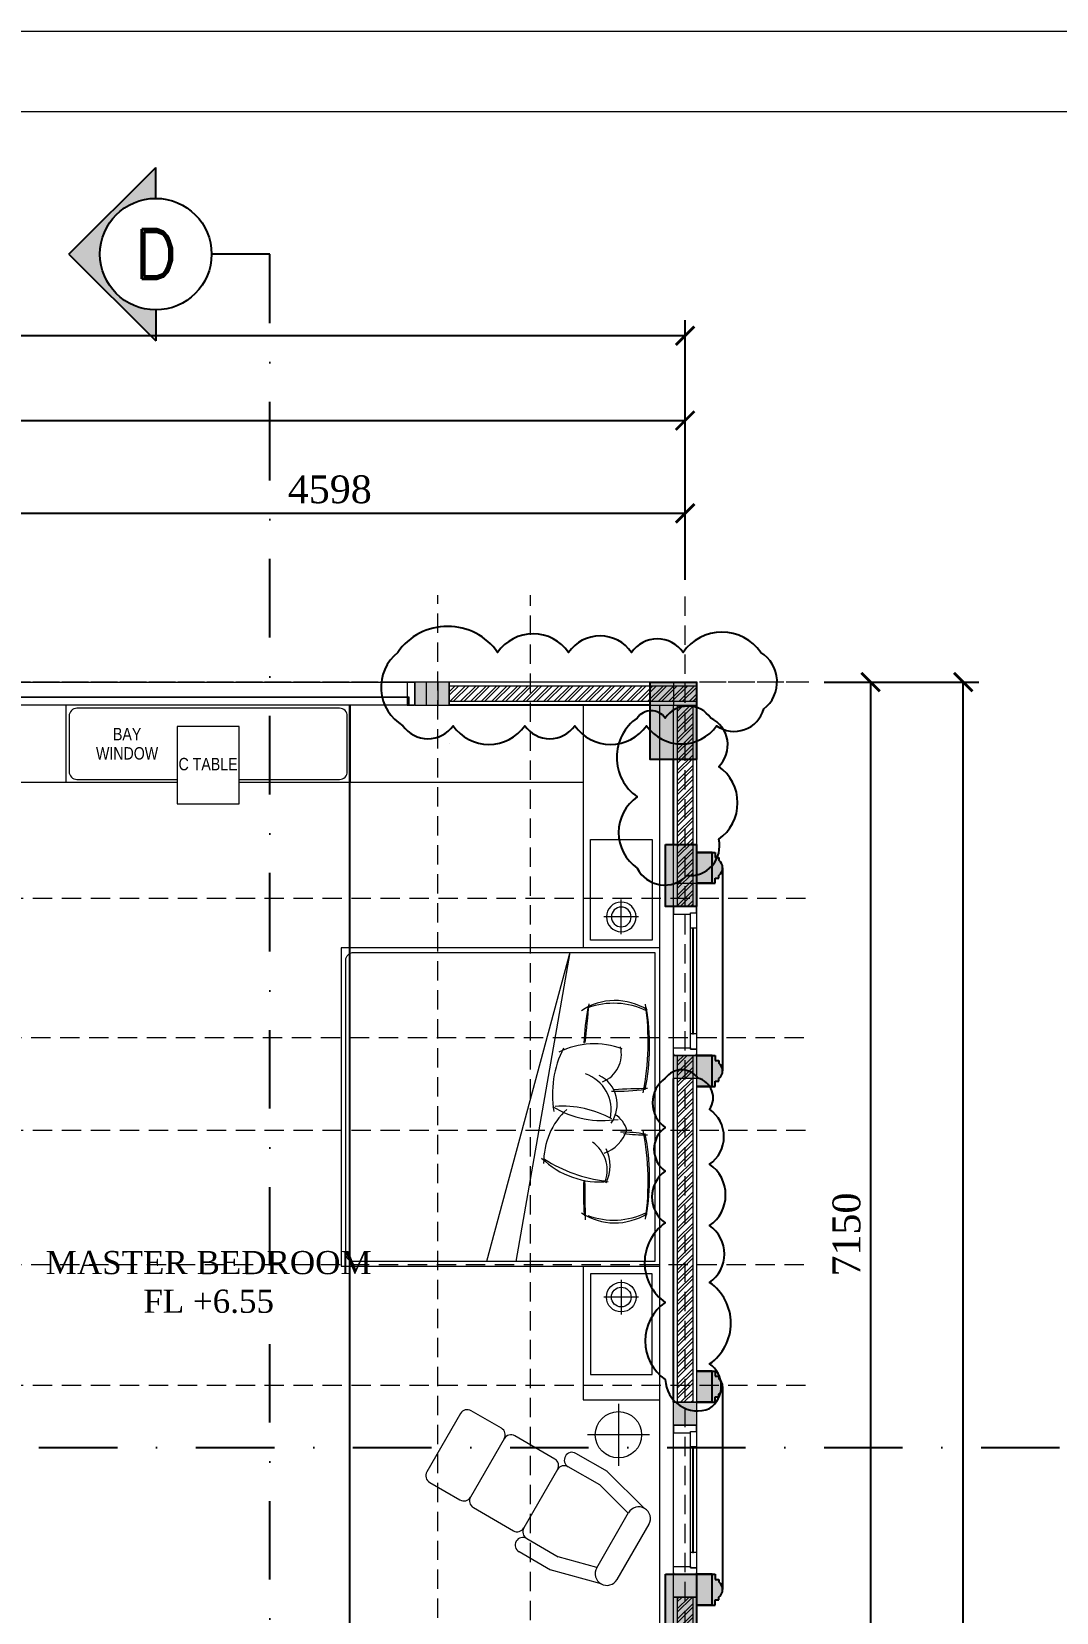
# Model space of a CAD drawing. Header units: millimetres. Extents: x -9564 to 494436, y -140371 to 4257.
# Drawn here: x 85379 to 92010, y -5972 to 4257 of the extents above; entities that cross this region are included whole.
import ezdxf
from ezdxf.enums import TextEntityAlignment as Align

# ---------------------------------------------------------------- set-up
doc = ezdxf.new("R2010")
doc.units = ezdxf.units.MM
doc.header["$MEASUREMENT"] = 0
for name, pattern in [('DASHDOTX2', [50.8, 25.4, -12.7, 0, -12.7]), ('DASHED2', [0.375, 0.25, -0.125]), ('HIDDEN2', [0.1875, 0.125, -0.0625]), ('SLD-Solid', [0])]:
    doc.linetypes.add(name, pattern=pattern)
doc.layers.get('DEFPOINTS').update_dxf_attribs({"lineweight": 18})
for name, color, linetype in [('1', 5, 'Continuous'), ('TEXT', 4, 'Continuous'), ('WALL', 90, 'Continuous')]:
    doc.layers.add(name, color=color, linetype=linetype)
for name, color, linetype, lineweight in [('28-Arsiran', 252, 'Continuous', 5), ('8', 8, 'Continuous', 5), ('AS', 8, 'HIDDEN2', 5), ('DIM', 1, 'Continuous', 5), ('DINDING', 1, 'Continuous', 20), ('DOOR OPENING', 4, 'SLD-Solid', 5), ('FURNITURE', 25, 'Continuous', 5), ('HATCH', 8, 'Continuous', 13), ('KOL', 5, 'Continuous', 18), ('LEGEND', 1, 'DASHED2', 50), ('TEXT 1', 210, 'Continuous', 5), ('XR-KOP A3_MOZART$0$KOP-A1$0$A-GRSKOP', 1, 'Continuous', 5)]:
    doc.layers.add(name, color=color, linetype=linetype, lineweight=lineweight)
doc.styles.add('Arial Narrow', font='ARIALN.TTF')
doc.styles.add('ROMAND', font='romand.shx', dxfattribs={"width": 0.7})
doc.styles.add('style1', font='times.ttf', dxfattribs={"height": 0.15})
doc.styles.add('style2', font='times.ttf', dxfattribs={"height": 0.18})
doc.dimstyles.new('ISO-25', dxfattribs={"dimtxt": 0.18, "dimasz": 0.12, "dimexe": 0.1, "dimexo": 0.1, "dimgap": 0.0625, "dimtad": 1, "dimtoh": 1, "dimdec": 0, "dimlfac": 1000, "dimtxsty": 'style2', "dimblk": 'ARCHTICK', "dimcen": 0.15, "dimclrd": 1, "dimclre": 1, "dimclrt": 4, "dimadec": 0, "dimazin": 0, "dimtfac": 1, "dimtdec": 0, "dimtmove": 0, "dimatfit": 3, "dimldrblk": 'OBLIQUE', "dimfxl": 1, "dimarcsym": 0})
pattern_1 = [(45, (-234119.49, -162929.193), (-33.675954, 33.675954), []), (45, (-234097.04, -162929.193), (-33.675954, 33.675954), [])]
pattern_2 = [(0, (0, 0), (0, 6.985), [5.08, -1.905]), (90, (0, 0), (-6.985, 4e-16), [5.08, -1.905])]

# ---------------------------------------------------------------- blocks, each defined once
blk = doc.blocks.new('as2')
at = {"layer": 'AS'}
for p, q in [((253.815, 142.109), (253.815, 163.539)), ((254.415, 141.72), (254.415, 163.539)), ((255.415, 142.031), (255.415, 163.539)), ((242.945, 162.978), (256.215, 162.978)), ((245.805, 162.978), (256.215, 162.978)), ((242.945, 161.578), (256.215, 161.578)), ((242.371, 160.678), (256.215, 160.678)), ((242.945, 160.078), (256.215, 160.078)), ((242.371, 159.208), (256.215, 159.208)), ((242.945, 158.428), (256.215, 158.428))]:
    blk.add_line(p, q, dxfattribs=at)
blk = doc.blocks.new('hsdh')
at = {"layer": 'XR-KOP A3_MOZART$0$KOP-A1$0$A-GRSKOP', "color": 0, "linetype": 'Continuous', "lineweight": 5}
blk.add_lwpolyline([(145480.1, 82601), (107945.4, 82601), (107945.4, 56196.5), (145480.1, 56196.5)], close=True, dxfattribs=at)
at = {"layer": 'XR-KOP A3_MOZART$0$KOP-A1$0$A-GRSKOP', "color": 5, "linetype": 'Continuous', "lineweight": 5}
blk.add_lwpolyline([(145016.9, 82137.7), (108408.6, 82137.7), (108408.6, 56659.8), (145016.9, 56659.8)], close=True, dxfattribs=at)
blk = doc.blocks.new('BED 2000')
at = {"layer": 'FURNITURE', "color": 8, "transparency": 33554687}
for q in [(175005, 22347), (175195, 22347)]:
    blk.add_line((175544, 24347), q, dxfattribs=at)
at = {"layer": 'FURNITURE', "transparency": 33554687}
blk.add_lwpolyline([(176095, 24347), (176095, 22347), (174145, 22347, -0.414214), (174095, 22397), (174095, 24297, -0.414214), (174145, 24347)], format="xyb", close=True, dxfattribs=at)
for centre, radius, start, end in [((175836, 23647), 389, 57.51, 123.8336), ((177104, 23709), 1469, 169.0351, 178.0508), ((174627, 23744), 1434, 348.6475, 9.9575), ((175702, 23243), 513, 69.3026, 116.5026), ((175686, 23689), 192, 291.4295, 14.3652), ((176093, 23429), 661, 153.0538, 189.663), ((175643, 23365), 208, 324.1671, 63.8421), ((175836, 24954), 1505, 269.1536, 277.5533), ((175843, 22989), 468, 132.9496, 180.891), ((175757, 23884), 625, 238.6542, 279.1977), ((175751, 23153), 168, 14.8052, 59.5226), ((175686, 23274), 240, 289.6286, 341.146), ((175889, 22377), 807, 79.6769, 91.1523), ((174627, 22889), 1434, 350.0425, 11.3525), ((175739, 23400), 538, 225.5269, 275.813), ((175558, 22966), 247, 333.7853, 26.6916), ((177083, 22780), 1451, 176.323, 185.3952), ((175836, 22986), 389, 236.1664, 302.49)]:
    blk.add_arc(centre, radius, start, end, dxfattribs=at)
at = {"layer": 'FURNITURE', "color": 8, "transparency": 33554687}
for centre, radius, start, end in [((164078, 25042), 11636, 353.6953, 354.9352), ((175828, 23538), 480, 63.8667, 110.3164), ((174295, 23770), 1756, 349.1093, 7.897), ((175564, 23327), 248, 348.0413, 70.8342), ((176052, 20553), 2913, 90.1063, 94.3312), ((175497, 22693), 659, 61.0456, 94.1497), ((175566, 22938), 220, 341.8746, 55.2032), ((176051, 24694), 1528, 264.0189, 269.8522), ((174295, 22863), 1756, 352.103, 10.8907), ((175884, 23796), 934, 237.3804, 263.3034), ((164123, 22632), 11522, 359.9292, 1.1752), ((175828, 23095), 480, 249.6836, 296.1333)]:
    blk.add_arc(centre, radius, start, end, dxfattribs=at)
blk = doc.blocks.new('TABLE LAMP')
at = {"layer": 'FURNITURE', "color": 8}
for p, q in [((164711, 22181), (164711, 21957)), ((164823, 22069), (164599, 22069))]:
    blk.add_line(p, q, dxfattribs=at)
for radius in [96, 64]:
    blk.add_circle((164711, 22069), radius, dxfattribs=at)
blk = doc.blocks.new('17')
at = {"transparency": 33554687}
for p, q in [((7870, 4970), (8282, 4970)), ((7794, 4895), (7708, 4564)), ((7873, 4819), (7808, 4568)), ((8282, 4819), (7870, 4819)), ((8279, 4819), (8344, 4568)), ((8358, 4895), (8444, 4564)), ((7708, 4568), (7708, 4332)), ((7808, 4568), (7808, 4332)), ((8344, 4332), (8344, 4568)), ((8444, 4568), (8444, 4332)), ((7808, 4232), (7808, 3933)), ((7858, 4282), (8294, 4282)), ((8344, 3933), (8344, 4232)), ((7808, 3833), (7808, 3607)), ((7858, 3883), (8294, 3883)), ((8344, 3607), (8344, 3833)), ((7858, 3557), (8294, 3557))]:
    blk.add_line(p, q, dxfattribs=at)
for centre, radius, start, end in [((7870, 4895), 75.7, 90, 270), ((8282, 4895), 75.7, 270, 90), ((7758, 4332), 50, 180, 0), ((7858, 4332), 50, 180, 270), ((8294, 4332), 50, 270, 0), ((8394, 4332), 50, 180, 0), ((7858, 4232), 50, 90, 180), ((8294, 4232), 50, 0, 90), ((7858, 3933), 50, 180, 270), ((8294, 3933), 50, 270, 0), ((7858, 3833), 50, 90, 180), ((8294, 3833), 50, 0, 90), ((7858, 3607), 50, 180, 270), ((8294, 3607), 50, 270, 0)]:
    blk.add_arc(centre, radius, start, end, dxfattribs=at)
blk = doc.blocks.new('KOLOM PRAKTIS')
at = {"layer": 'HATCH'}
h = blk.add_hatch(color=256, dxfattribs=at)
h.dxf.hatch_style = 1
h.paths.add_polyline_path([(-75, 75), (-75, -75), (75, -75), (75, 75)])
at = {"layer": 'KOL'}
blk.add_lwpolyline([(-75, -75), (75, -75), (75, 75), (-75, 75)], close=True, dxfattribs=at)
blk = doc.blocks.new('KSK 3A')
at = {"layer": 'DOOR OPENING', "linetype": 'Continuous'}
blk.add_line((0, 0), (0, 150), dxfattribs=at)
blk.add_lwpolyline([(50, 95), (40, 95), (40, 150), (5, 150), (5, 145), (0, 145), (0, 5), (5, 5), (5, 0), (50, 0)], close=True, dxfattribs=at)
blk = doc.blocks.new('_ArchTick')
at = {"color": 0, "linetype": 'ByBlock', "const_width": 0.15}
blk.add_lwpolyline([(-0.5, -0.5), (0.5, 0.5)], dxfattribs=at)
blk = doc.blocks.new('*D336')
at = {"layer": 'DEFPOINTS', "color": 0, "transparency": 16777216}
for p in [(294.369, 168.872), (294.369, 161.722), (294.769, 161.722)]:
    blk.add_point(p, dxfattribs=at)
at = {"layer": 'DIM', "color": 1, "lineweight": -2, "transparency": 16777216}
for p, q in [((294.469, 168.872), (294.869, 168.872)), ((294.769, 168.872), (294.769, 161.722)), ((294.469, 161.722), (294.869, 161.722))]:
    blk.add_line(p, q, dxfattribs=at)
at = {"layer": 'DIM', "color": 1, "lineweight": -2, "transparency": 16777216, "xscale": 0.12, "yscale": 0.12, "zscale": 0.12}
for p, rotation in [((294.769, 168.872), 90), ((294.769, 161.722), 270)]:
    blk.add_blockref('_ArchTick', p, dxfattribs=dict(at, rotation=rotation))
at = {"layer": 'DIM', "color": 4, "transparency": 16777216, "insert": (294.614, 165.297), "char_height": 0.18, "attachment_point": 5, "rotation": 90, "style": 'style2'}
blk.add_mtext('7150', dxfattribs=at)
blk = doc.blocks.new('_Oblique')
at = {"color": 0, "linetype": 'ByBlock', "lineweight": -2}
blk.add_line((-0.5, -0.5), (0.5, 0.5), dxfattribs=at)
blk = doc.blocks.new('*D347')
at = {"layer": 'DEFPOINTS', "color": 0, "transparency": 16777216}
for p in [(294.769, 168.872), (295.369, 168.872), (294.769, 151.072)]:
    blk.add_point(p, dxfattribs=at)
at = {"layer": 'DIM', "color": 1, "lineweight": -2, "transparency": 16777216}
for p, q in [((294.869, 168.872), (295.469, 168.872)), ((295.369, 151.072), (295.369, 168.872)), ((294.869, 151.072), (295.469, 151.072))]:
    blk.add_line(p, q, dxfattribs=at)
at = {"layer": 'DIM', "color": 1, "lineweight": -2, "transparency": 16777216, "xscale": 0.12, "yscale": 0.12, "zscale": 0.12}
for p, rotation in [((295.369, 168.872), 90), ((295.369, 151.072), 270)]:
    blk.add_blockref('_ArchTick', p, dxfattribs=dict(at, rotation=rotation))
at = {"layer": 'DIM', "color": 4, "transparency": 16777216, "insert": (295.214, 159.972), "char_height": 0.18, "attachment_point": 5, "rotation": 90, "style": 'style2'}
blk.add_mtext('17800', dxfattribs=at)
blk = doc.blocks.new('*D358')
at = {"layer": 'DEFPOINTS', "color": 0, "transparency": 16777216}
for p in [(293.569, 169.964), (288.971, 169.434), (293.569, 169.434)]:
    blk.add_point(p, dxfattribs=at)
at = {"layer": 'DIM', "color": 1, "lineweight": -2, "transparency": 16777216}
for p, q in [((288.971, 169.534), (288.971, 170.064)), ((293.569, 169.534), (293.569, 170.064)), ((288.971, 169.964), (293.569, 169.964))]:
    blk.add_line(p, q, dxfattribs=at)
at = {"layer": 'DIM', "color": 1, "lineweight": -2, "transparency": 16777216, "xscale": 0.12, "yscale": 0.12, "zscale": 0.12, "rotation": 180}
blk.add_blockref('_ArchTick', (288.971, 169.964), dxfattribs=at)
at = {"layer": 'DIM', "color": 1, "lineweight": -2, "transparency": 16777216, "xscale": 0.12, "yscale": 0.12, "zscale": 0.12}
blk.add_blockref('_ArchTick', (293.569, 169.964), dxfattribs=at)
at = {"layer": 'DIM', "color": 4, "transparency": 16777216, "insert": (291.27, 170.118), "char_height": 0.18, "attachment_point": 5, "style": 'style2'}
blk.add_mtext('4598', dxfattribs=at)
blk = doc.blocks.new('*D359')
at = {"layer": 'DEFPOINTS', "color": 0, "transparency": 16777216}
for p in [(293.569, 170.564), (283.974, 169.964), (293.569, 169.964)]:
    blk.add_point(p, dxfattribs=at)
at = {"layer": 'DIM', "color": 1, "lineweight": -2, "transparency": 16777216}
for p, q in [((283.974, 170.064), (283.974, 170.664)), ((293.569, 170.064), (293.569, 170.664)), ((283.974, 170.564), (293.569, 170.564))]:
    blk.add_line(p, q, dxfattribs=at)
at = {"layer": 'DIM', "color": 1, "lineweight": -2, "transparency": 16777216, "xscale": 0.12, "yscale": 0.12, "zscale": 0.12, "rotation": 180}
blk.add_blockref('_ArchTick', (283.974, 170.564), dxfattribs=at)
at = {"layer": 'DIM', "color": 1, "lineweight": -2, "transparency": 16777216, "xscale": 0.12, "yscale": 0.12, "zscale": 0.12}
blk.add_blockref('_ArchTick', (293.569, 170.564), dxfattribs=at)
at = {"layer": 'DIM', "color": 4, "transparency": 16777216, "insert": (288.771, 170.718), "char_height": 0.18, "attachment_point": 5, "style": 'style2'}
blk.add_mtext('9595', dxfattribs=at)
blk = doc.blocks.new('*D360')
at = {"layer": 'DEFPOINTS', "color": 0, "transparency": 16777216}
for p in [(283.974, 171.113), (283.974, 170.564), (293.569, 170.564)]:
    blk.add_point(p, dxfattribs=at)
at = {"layer": 'DIM', "color": 1, "lineweight": -2, "transparency": 16777216}
for p, q in [((283.974, 170.664), (283.974, 171.213)), ((293.569, 170.664), (293.569, 171.213)), ((293.569, 171.113), (283.974, 171.113))]:
    blk.add_line(p, q, dxfattribs=at)
at = {"layer": 'DIM', "color": 1, "lineweight": -2, "transparency": 16777216, "xscale": 0.12, "yscale": 0.12, "zscale": 0.12, "rotation": 180}
blk.add_blockref('_ArchTick', (283.974, 171.113), dxfattribs=at)
at = {"layer": 'DIM', "color": 1, "lineweight": -2, "transparency": 16777216, "xscale": 0.12, "yscale": 0.12, "zscale": 0.12}
blk.add_blockref('_ArchTick', (293.569, 171.113), dxfattribs=at)
at = {"layer": 'DIM', "color": 4, "transparency": 16777216, "insert": (288.771, 171.267), "char_height": 0.18, "attachment_point": 5, "style": 'style2'}
blk.add_mtext('9595', dxfattribs=at)
blk = doc.blocks.new('ARAH-4')
blk.add_hatch(color=8).paths.add_polyline_path([(-4.5, 0), (-7, 0), (0, -7), (7, 0), (4.5, 0, -1)])
at = {"color": 9}
for p, q in [((0, -7), (-7, 0)), ((-4.5, 0), (-7, 0)), ((0, -7), (7, 0)), ((4.5, 0), (7, 0))]:
    blk.add_line(p, q, dxfattribs=at)
blk.add_circle((0, 0), 4.5, dxfattribs=at)
at = {"color": 4, "style": 'ROMAND'}
blk.add_attdef('A', text='', height=4, dxfattribs=at).set_placement((0, 0), align=Align.MIDDLE_CENTER)
blk = doc.blocks.new('pot2')
at = {"layer": '1', "linetype": 'DASHDOTX2', "ltscale": 0.02}
for points in [[(170.505, 148.839), (170.882, 148.839), (170.882, 171.641), (170.505, 171.641)], [(160.243, 164.296), (160.243, 163.919), (176.635, 163.919), (176.635, 164.296)]]:
    blk.add_lwpolyline(points, dxfattribs=at)
ref = blk.add_blockref('ARAH-4', (170.144, 171.641), dxfattribs=dict(xscale=0.08021946471751398, yscale=0.08021946471751398, zscale=0.08021946471751398, rotation=270))
ref.add_attrib('A', 'D', dxfattribs={"color": 4, "height": 0.321, "style": 'ROMAND'}).set_placement((170.144, 171.641), align=Align.MIDDLE_CENTER)
blk = doc.blocks.new('k4')
at = {"true_color": 0x636466}
h = blk.add_hatch(dxfattribs=at)
h.set_pattern_fill('ANGLE', color=251)
h.set_pattern_definition(pattern_2)
h.paths.add_polyline_path([(210.558, -20.392), (210.358, -20.392), (210.358, -20.792), (210.558, -20.792)])
h = blk.add_hatch(color=251, dxfattribs=at)
h.dxf.hatch_style = 1
h.paths.add_polyline_path([(210.558, -20.594), (210.358, -20.594), (210.358, -20.792), (210.558, -20.792)])
h.paths.add_polyline_path([(210.558, -20.392), (210.358, -20.392), (210.358, -20.594), (210.558, -20.594)])
for p, q in [((210.358, -20.392), (210.558, -20.392)), ((210.558, -20.392), (210.558, -20.792)), ((210.558, -20.792), (210.358, -20.792))]:
    blk.add_line(p, q)
blk.add_lwpolyline([(210.358, -20.392), (210.558, -20.392), (210.558, -20.792), (210.358, -20.792)], close=True)
blk = doc.blocks.new('kolom1')
at = {"true_color": 0x636466}
h = blk.add_hatch(dxfattribs=at)
h.set_pattern_fill('ANGLE', color=251)
h.set_pattern_definition(pattern_2)
h.paths.add_polyline_path([(201.312, -20.514), (201.612, -20.514), (201.612, -20.014), (201.312, -20.014)])
h = blk.add_hatch(color=251, dxfattribs=at)
h.dxf.hatch_style = 1
h.paths.add_polyline_path([(201.612, -20.014), (201.312, -20.014), (201.312, -20.514), (201.612, -20.514)])
blk.add_lwpolyline([(201.612, -20.014), (201.612, -20.514), (201.312, -20.514), (201.312, -20.014)], close=True)
blk = doc.blocks.new('KL3')
at = {"color": 244, "lineweight": -2, "true_color": 0x991b1e}
blk.add_line((357.173, -307.682), (357.173, -307.682), dxfattribs=at)
for name, p in [('kolom1', (157.161, -287.269)), ('k4', (148.214, -287.942)), ('k4', (148.214, -292.662))]:
    blk.add_blockref(name, p)
blk = doc.blocks.new('fim4')
at = {"layer": 'DIM'}
for base, p1, p2, picture, middle in [((283.9735, 171.1129), (293.5685, 170.5635), (283.9735, 170.5635), '*D360', (288.771, 171.2672)), ((293.5685, 170.5635), (283.9735, 169.9635), (293.5685, 169.9635), '*D359', (288.771, 170.7178)), ((293.56852, 169.96351), (288.97101, 169.43389), (293.56852, 169.43389), '*D358', (291.26977, 170.11782))]:
    dim = blk.add_linear_dim(base=base, p1=p1, p2=p2, dimstyle='ISO-25', dxfattribs=at)
    dim.commit()
    dim.dimension.update_dxf_attribs({"geometry": picture, "text_midpoint": middle})
for base, p1, p2, picture, middle in [((294.7687, 161.7224), (294.3685, 168.8724), (294.3685, 161.7224), '*D336', (294.6144, 165.2974)), ((295.3687, 168.8724), (294.7687, 151.0724), (294.7687, 168.8724), '*D347', (295.2144, 159.9724))]:
    dim = blk.add_linear_dim(base=base, p1=p1, p2=p2, angle=90, dimstyle='ISO-25', dxfattribs=at)
    dim.commit()
    dim.dimension.update_dxf_attribs({"geometry": picture, "text_midpoint": middle})

msp = doc.modelspace()

# ---------------------------------------------------------------- hatches: boundary and pattern name
h = msp.add_hatch(color=8)
h.dxf.hatch_style = 1
h.paths.add_polyline_path([(89782.1382, -1054.2064), (89682.1382, -1054.2064), (89682.1382, -1201.7065), (89782.1382, -1201.7065)])
h.paths.add_polyline_path([(89782.1382, -1201.7065), (89682.1382, -1201.7065), (89682.1382, -1254.2063), (89782.1382, -1254.2063)])
h = msp.add_hatch(color=8)
h.dxf.hatch_style = 1
h.paths.add_polyline_path([(89825.1693, -1203.5368), (89825.1693, -1220.4079), (89803.0491, -1220.4079), (89803.0491, -1254.2065), (89782.1382, -1254.2065), (89682.1382, -1254.2065), (89682.1382, -1204.2063), (89682.1382, -1204.2063), (89682.1382, -1106.7064), (89827.6078, -1106.7064, -0.4997944356)])
h.paths.add_polyline_path([(89825.1693, -1104.8763, -0.0125893357), (89827.6078, -1106.7064), (89682.1382, -1106.7064), (89682.1382, -1054.2065), (89782.1382, -1054.2065), (89803.0491, -1054.2065), (89803.0491, -1088.0052), (89825.1693, -1088.0052)])
h = msp.add_hatch(color=8)
h.dxf.hatch_style = 1
h.paths.add_polyline_path([(89782.1382, -2367.9701), (89682.1382, -2367.9701), (89682.1382, -2515.4702), (89782.1382, -2515.4702)])
h.paths.add_polyline_path([(89782.1382, -2515.4702), (89682.1382, -2515.4702), (89682.1382, -2567.97), (89782.1382, -2567.97)])
h = msp.add_hatch(color=8)
h.dxf.hatch_style = 1
h.paths.add_polyline_path([(89825.1693, -2517.3005), (89825.1693, -2534.1716), (89803.0491, -2534.1716), (89803.0491, -2567.9702), (89782.1382, -2567.9702), (89682.1382, -2567.9702), (89682.1382, -2517.97), (89682.1382, -2517.97), (89682.1382, -2420.4701), (89827.6078, -2420.4701, -0.4997944356)])
h.paths.add_polyline_path([(89825.1693, -2418.64, -0.0125893357), (89827.6078, -2420.4701), (89682.1382, -2420.4701), (89682.1382, -2367.9702), (89782.1382, -2367.9702), (89803.0491, -2367.9702), (89803.0491, -2401.7689), (89825.1693, -2401.7689)])
h = msp.add_hatch(color=8)
h.dxf.hatch_style = 1
h.paths.add_polyline_path([(89782.1378, -4410.4427), (89682.1379, -4410.4427), (89682.1379, -4557.9428), (89782.1378, -4557.9428)])
h.paths.add_polyline_path([(89782.1378, -4557.9428), (89682.1379, -4557.9428), (89682.1379, -4610.4427), (89782.1378, -4610.4427)])
h = msp.add_hatch(color=8)
h.dxf.hatch_style = 1
h.paths.add_polyline_path([(89825.169, -4559.7731), (89825.169, -4576.6442), (89803.0488, -4576.6442), (89803.0488, -4610.4429), (89782.1378, -4610.4429), (89682.1379, -4610.4429), (89682.1379, -4560.4427), (89682.1379, -4560.4427), (89682.1379, -4462.9427), (89827.6074, -4462.9427, -0.4997944356)])
h.paths.add_polyline_path([(89825.169, -4461.1127, -0.0125893357), (89827.6074, -4462.9427), (89682.1379, -4462.9427), (89682.1379, -4410.4429), (89782.1378, -4410.4429), (89803.0488, -4410.4429), (89803.0488, -4444.2416), (89825.169, -4444.2416)])
h = msp.add_hatch(color=8)
h.dxf.hatch_style = 1
h.paths.add_polyline_path([(89782.1378, -5724.2064), (89682.1379, -5724.2064), (89682.1379, -5871.7066), (89782.1378, -5871.7066)])
h.paths.add_polyline_path([(89782.1378, -5871.7066), (89682.1379, -5871.7066), (89682.1379, -5924.2064), (89782.1378, -5924.2064)])
h = msp.add_hatch(color=8)
h.dxf.hatch_style = 1
h.paths.add_polyline_path([(89825.169, -5873.5368), (89825.169, -5890.4079), (89803.0488, -5890.4079), (89803.0488, -5924.2066), (89782.1378, -5924.2066), (89682.1379, -5924.2066), (89682.1379, -5874.2064), (89682.1379, -5874.2064), (89682.1379, -5776.7064), (89827.6074, -5776.7064, -0.4997944356)])
h.paths.add_polyline_path([(89825.169, -5774.8764, -0.0125893357), (89827.6074, -5776.7064), (89682.1379, -5776.7064), (89682.1379, -5724.2066), (89782.1378, -5724.2066), (89803.0488, -5724.2066), (89803.0488, -5758.0053), (89825.169, -5758.0053)])
at = {"layer": '28-Arsiran'}
h = msp.add_hatch(dxfattribs=at)
h.set_pattern_fill('ANSI32', color=256, scale=4.999999)
h.set_pattern_definition(pattern_1)
h.paths.add_polyline_path([(89682.1376, -76.7073), (89682.1376, 23.2927), (88082.1379, 23.2927), (88082.1379, -76.7073)])
h = msp.add_hatch(dxfattribs=at)
h.set_pattern_fill('ANSI32', color=256, scale=4.999999)
h.set_pattern_definition([(45, (-234119.49, -160199.193), (-33.675954, 33.675954), []), (45, (-234097.04, -160199.193), (-33.675954, 33.675954), [])])
h.paths.add_polyline_path([(89657.1373, -2367.9701), (89557.1373, -2367.9701), (89557.1373, -4610.3247), (89657.1373, -4610.3247)])
h.paths.add_polyline_path([(89557.1373, -1404.2065), (89657.1373, -1404.2065), (89657.1373, -101.7073), (89557.1373, -101.7073)])
h = msp.add_hatch(dxfattribs=at)
h.set_pattern_fill('ANSI32', color=256, scale=4.999999)
h.set_pattern_definition(pattern_1)
h.paths.add_polyline_path([(89557.1375, -5874.3246), (89557.1375, -7026.706), (89657.1374, -7026.706), (89657.1375, -5874.3246)])

# ---------------------------------------------------------------- linework, layer by layer
for p, q in [((87438.2395, -7026.706), (87438.2463, -101.707)), ((89782.1382, -1054.2064), (89682.1382, -1054.2064)), ((89682.1382, -1054.2065), (89782.1382, -1054.2065)), ((89782.1382, -1254.2063), (89782.1382, -1054.2064)), ((89782.1382, -1054.2065), (89803.0491, -1054.2065)), ((89803.0491, -1054.2065), (89803.0491, -1088.0052)), ((89803.0491, -1088.0052), (89825.1693, -1088.0052)), ((89825.1693, -1088.0052), (89825.1693, -1104.8763)), ((89803.0491, -1254.2065), (89803.0491, -1220.4079)), ((89803.0491, -1220.4079), (89825.1693, -1220.4079)), ((89825.1693, -1220.4079), (89825.1693, -1203.5368)), ((89850.6054, -1154.2065), (89850.6054, -2467.9702)), ((89682.1382, -1254.2063), (89782.1382, -1254.2063)), ((89782.1382, -1254.2065), (89682.1382, -1254.2065)), ((89782.1382, -1254.2065), (89803.0491, -1254.2065)), ((89782.1382, -2367.9701), (89682.1382, -2367.9701)), ((89682.1382, -2367.9702), (89782.1382, -2367.9702)), ((89782.1382, -2567.97), (89782.1382, -2367.9701)), ((89782.1382, -2367.9702), (89803.0491, -2367.9702)), ((89803.0491, -2367.9702), (89803.0491, -2401.7689)), ((89803.0491, -2401.7689), (89825.1693, -2401.7689)), ((89825.1693, -2401.7689), (89825.1693, -2418.64)), ((89803.0491, -2567.9702), (89803.0491, -2534.1716)), ((89803.0491, -2534.1716), (89825.1693, -2534.1716)), ((89825.1693, -2534.1716), (89825.1693, -2517.3005)), ((89682.1382, -2567.97), (89782.1382, -2567.97)), ((89782.1382, -2567.9702), (89682.1382, -2567.9702)), ((89782.1382, -2567.9702), (89803.0491, -2567.9702)), ((89782.1378, -4410.4427), (89682.1379, -4410.4427)), ((89682.1379, -4410.4429), (89782.1378, -4410.4429)), ((89782.1378, -4610.4427), (89782.1378, -4410.4427)), ((89782.1378, -4410.4429), (89803.0488, -4410.4429)), ((89803.0488, -4410.4429), (89803.0488, -4444.2416)), ((89803.0488, -4444.2416), (89825.169, -4444.2416)), ((89825.169, -4444.2416), (89825.169, -4461.1127)), ((89803.0488, -4610.4429), (89803.0488, -4576.6442)), ((89803.0488, -4576.6442), (89825.169, -4576.6442)), ((89825.169, -4576.6442), (89825.169, -4559.7731)), ((89850.6051, -4510.4429), (89850.6051, -5824.2066)), ((89682.1379, -4610.4427), (89782.1378, -4610.4427)), ((89782.1378, -4610.4429), (89682.1379, -4610.4429)), ((89782.1378, -4610.4429), (89803.0488, -4610.4429)), ((89782.1378, -5724.2064), (89682.1379, -5724.2064)), ((89682.1379, -5724.2066), (89782.1378, -5724.2066)), ((89782.1378, -5924.2064), (89782.1378, -5724.2064)), ((89782.1378, -5724.2066), (89803.0488, -5724.2066)), ((89803.0488, -5724.2066), (89803.0488, -5758.0053)), ((89803.0488, -5758.0053), (89825.169, -5758.0053)), ((89825.169, -5758.0053), (89825.169, -5774.8764)), ((89682.1379, -5924.2064), (89782.1378, -5924.2064)), ((89782.1378, -5924.2066), (89682.1379, -5924.2066)), ((89782.1378, -5924.2066), (89803.0488, -5924.2066)), ((89803.0488, -5924.2066), (89803.0488, -5890.4079)), ((89803.0488, -5890.4079), (89825.169, -5890.4079)), ((89825.169, -5890.4079), (89825.169, -5873.5368))]:
    msp.add_line(p, q)
at = {"color": 1}
for points in [[(87748.2814, 240.2592, 0.52056705), (87781.7758, -234.7238, 0.52056705), (88105.9904, -234.7238, 0.52056705), (88570.3651, -234.7238, 0.52056705), (88893.3878, -234.7238, 0.52056705), (89357.7375, -234.7238, 0.52056705), (89811.418, -234.7238, 0.52056705), (90116.6389, -126.0744, 0.52056705), (90097.6843, 240.2592, 0.52056705), (89594.5832, 240.2592, 0.52056705), (89261.1746, 240.2592, 0.52056705), (88853.7308, 240.2592, 0.52056705), (88394.5823, 240.2592, 0.52056705)], [(89297.7637, -184.7702, 0.52056705), (89297.7637, -694.1479, 0.52056705), (89297.7637, -1156.7638, 0.52056705), (89618.1078, -1203.5368, 0.52056705), (89825.1693, -968.9625, 0.52056705), (89825.1693, -498.0861, 0.52056705), (89773.9189, -184.7702, 0.52056705), (89478.6615, -184.7702, 0.52056705)], [(89479.7531, -2515.491, 0.52056705), (89479.7531, -2834.0459, 0.52056705), (89479.7531, -3116.0916, 0.52056705), (89479.7531, -3451.2173, 0.52056705), (89479.7531, -3965.9297, 0.52056705), (89479.7531, -4465.3966, 0.52056705), (89766.4801, -4653.265, 0.52056705), (89766.4801, -4363.6258, 0.52056705), (89766.4801, -3836.4269, 0.52056705), (89766.4801, -3469.3349, 0.52056705), (89766.4801, -3072.0103, 0.52056705), (89766.4801, -2716.3461, 0.52056705), (89690.4741, -2515.491, 0.52056705)]]:
    msp.add_lwpolyline(points, format="xyb", close=True, dxfattribs=at)
for points in [[(89382.1375, -101.7073), (88082.1379, -101.7073)], [(89532.1379, -1004.2069), (89532.1379, -451.7072)], [(89532.1378, -4610.4429), (89532.1379, -2517.9701)]]:
    msp.add_lwpolyline(points)
for centre in [(89790.0523, -1154.2065), (89790.0523, -2467.9702), (89790.0519, -4510.4429), (89790.0519, -5824.2066)]:
    msp.add_arc(centre, 60.5531, 305.44618855, 54.55381145)
at = {"layer": '8', "transparency": 33554508}
msp.add_line((89682.1376, 48.2927), (88082.1379, 48.2927), dxfattribs=at)
at = {"layer": '8'}
for p, q in [((88082.1379, 23.2927), (89682.1376, 23.2927)), ((88082.1379, -76.7073), (89682.1376, -76.7073)), ((89557.1375, -101.7073), (89557.1375, -1404.2065)), ((89657.1374, -101.7073), (89657.1374, -1404.2065)), ((89557.1375, -2367.9701), (89557.1375, -4610.4429)), ((89657.1374, -2367.9701), (89657.1374, -4610.4429)), ((89557.1373, -3516.7069), (89557.1373, -4605.443)), ((89657.1373, -3516.7069), (89657.1373, -4605.443)), ((89557.1375, -5874.2064), (89557.1375, -7171.7061)), ((89657.1374, -5874.2064), (89657.1374, -7171.7061))]:
    msp.add_line(p, q, dxfattribs=at)
at = {"layer": '8', "transparency": 33554687}
for p, q in [((85602.138, -601.7071), (85602.1375, -101.707)), ((87442.138, -601.7071), (87442.1385, -101.707)), ((88947.1376, -101.7073), (88947.1376, -1671.7051)), ((89442.1375, -101.7074), (89442.1375, -7021.7061)), ((86322.1383, -601.7072), (85202.138, -601.7073)), ((88947.1376, -601.7071), (86722.1382, -601.7071)), ((89442.1375, -1671.7051), (87382.1379, -1671.7051)), ((87382.1379, -1671.7051), (87382.1379, -3731.7048)), ((87382.1379, -3731.7048), (89442.1375, -3731.7048)), ((88947.1376, -3731.7048), (88947.1376, -4596.7046)), ((88947.1376, -4596.7046), (89442.1375, -4596.7046)), ((89176.4455, -4622.4304), (89176.4455, -5022.4303)), ((89376.4455, -4822.4304), (88976.4455, -4822.4304))]:
    msp.add_line(p, q, dxfattribs=at)
msp.add_lwpolyline([(86722.1382, -581.7071), (87372.1385, -581.7071, 0.4142135624), (87422.1385, -531.7071), (87422.1385, -171.7069, 0.4142135624), (87372.1385, -121.707), (85672.138, -121.707, 0.4142135624), (85622.138, -171.7069), (85622.138, -531.7071, 0.4142135624), (85672.138, -581.7071), (86322.1383, -581.7071)], format="xyb", dxfattribs=at)
for points in [[(86322.1383, -739.6635), (86722.1382, -739.6635), (86722.1382, -239.6636), (86322.1383, -239.6636)], [(88994.6376, -971.7053), (89394.6375, -971.7053), (89394.6375, -1621.7051), (88994.6376, -1621.7051)], [(88994.6376, -4431.7046), (89394.6375, -4431.7046), (89394.6375, -3781.7047), (88994.6376, -3781.7047)]]:
    msp.add_lwpolyline(points, close=True, dxfattribs=at)
msp.add_circle((89176.4455, -4822.4304), 150, dxfattribs=at)
at = {"layer": 'DINDING'}
for points in [[(88082.1379, -101.7073), (89682.1376, -101.7073), (89682.1376, 48.2927), (88082.1379, 48.2927)], [(89682.1374, -101.7073), (89682.1374, -4610.4429), (89532.1375, -4610.4429), (89532.1375, -101.7073)], [(89682.1374, -5874.2064), (89682.1374, -7026.706), (89532.1375, -7026.706), (89532.1375, -5874.2064)]]:
    msp.add_lwpolyline(points, close=True, dxfattribs=at)
at = {"layer": 'DOOR OPENING', "linetype": 'Continuous'}
for p, q in [((89532.1172, -1404.2081), (89682.1172, -1404.2049)), ((89532.1379, -2367.9717), (89682.1379, -2367.9685)), ((89532.1172, -4760.4444), (89682.1172, -4760.4412)), ((89532.1379, -5724.208), (89682.1379, -5724.2048))]:
    msp.add_line(p, q, dxfattribs=at)
at = {"layer": 'DOOR OPENING', "linetype": 'Continuous', "transparency": 33554687}
for p, q in [((89642.137, -2327.9685), (89642.1181, -1444.2057)), ((89682.1181, -1444.2049), (89682.1181, -1544.2048)), ((89682.1181, -1544.2048), (89642.1198, -1544.2057)), ((89682.1181, -2227.9685), (89642.1198, -2227.9676)), ((89682.137, -2327.9685), (89642.137, -2327.9685)), ((89642.137, -5684.2048), (89642.1181, -4800.4421)), ((89682.1181, -4800.4412), (89682.1181, -4900.4412)), ((89682.1181, -4900.4412), (89642.1198, -4900.4421)), ((89682.1181, -5584.2048), (89642.1198, -5584.204)), ((89682.137, -5684.2048), (89642.137, -5684.2048))]:
    msp.add_line(p, q, dxfattribs=at)
for points in [[(85202.1378, 48.2952), (87859.6379, 48.2926), (87859.6379, -101.7074), (85202.1378, -101.7048)], [(85242.1378, -46.7072), (87819.6379, -46.7072), (87819.6379, -51.7072), (85242.1378, -51.7072)], [(89532.1379, -2367.9717), (89532.1172, -1404.2081), (89682.1172, -1404.2049), (89682.1379, -2367.9685)], [(89662.1189, -1544.2053), (89656.4195, -1544.2053), (89656.4195, -2227.9679), (89662.1189, -2227.9679)], [(89532.1379, -5724.208), (89532.1172, -4760.4444), (89682.1172, -4760.4412), (89682.1379, -5724.2048)], [(89662.1189, -4900.4416), (89656.4195, -4900.4416), (89656.4195, -5584.2043), (89662.1189, -5584.2043)]]:
    msp.add_lwpolyline(points, close=True, dxfattribs=at)
at = {"layer": 'DOOR OPENING', "color": 8, "linetype": 'Continuous', "ltscale": 0.75, "transparency": 33554687}
msp.add_lwpolyline([(87809.6379, -101.7072), (87819.6379, -101.7072), (87819.6379, -51.7072), (87809.6379, -51.7072)], close=True, dxfattribs=at)
at = {"layer": 'DOOR OPENING', "linetype": 'Continuous'}
for points in [[(89642.1183, -1454.2057), (89642.1181, -1444.2057), (89682.1181, -1444.2049), (89682.1173, -1409.2049), (89677.1173, -1409.205), (89677.1172, -1404.205), (89537.1172, -1404.208), (89537.1173, -1409.208), (89532.1173, -1409.2081), (89532.1183, -1454.2081)], [(89642.1368, -2317.9693), (89642.137, -2327.9693), (89682.137, -2327.9685), (89682.1378, -2362.9685), (89677.1378, -2362.9686), (89677.1379, -2367.9686), (89537.1379, -2367.9716), (89537.1378, -2362.9716), (89532.1378, -2362.9717), (89532.1368, -2317.9717)], [(89642.1183, -4810.4421), (89642.1181, -4800.4421), (89682.1181, -4800.4412), (89682.1173, -4765.4412), (89677.1173, -4765.4413), (89677.1172, -4760.4413), (89537.1172, -4760.4443), (89537.1173, -4765.4443), (89532.1173, -4765.4444), (89532.1183, -4810.4444)], [(89642.1368, -5674.2057), (89642.137, -5684.2057), (89682.137, -5684.2048), (89682.1378, -5719.2048), (89677.1378, -5719.2049), (89677.1379, -5724.2049), (89537.1379, -5724.2079), (89537.1378, -5719.2079), (89532.1378, -5719.208), (89532.1368, -5674.208)]]:
    msp.add_lwpolyline(points, close=True, dxfattribs=at)

# ---------------------------------------------------------------- block references
at = {"xscale": 999.9998119083025, "yscale": 999.9998119083025, "zscale": 999.9998119083025}
for name, p in [('pot2', (-83961.3449, -168824.0698)), ('fim4', (-203961.3223, -168824.0698)), ('KL3', (-269090.4644, 307330.4118))]:
    msp.add_blockref(name, p, dxfattribs=at)
at = {"layer": '8', "transparency": 33554687, "rotation": 239.999999999999}
msp.add_blockref('17', (89003.4243, 3898.6826), dxfattribs=at)
at = {"layer": 'DINDING', "xscale": 999.9998119083025, "yscale": 999.9998119083025, "zscale": 999.9998119083025}
msp.add_blockref('as2', (-165807.6002, -162929.1928), dxfattribs=at)
at = {"layer": 'DOOR OPENING', "color": 8, "transparency": 33554687, "rotation": 180}
msp.add_blockref('KSK 3A', (87859.6379, 48.2928), dxfattribs=at)
at = {"layer": 'FURNITURE', "linetype": 'Continuous', "transparency": 33554687, "xscale": -1, "rotation": 180}
msp.add_blockref('TABLE LAMP', (-75516.2418, 20596.9666), dxfattribs=at)
at = {"layer": 'FURNITURE', "linetype": 'Continuous', "transparency": 33554687}
for name, p in [('BED 2000', (-86682.5952, -26048.4865)), ('TABLE LAMP', (-75516.2418, -26000.3765))]:
    msp.add_blockref(name, p, dxfattribs=at)
at = {"layer": 'LEGEND', "xscale": 1.118963964633539, "yscale": 1.118963964633539, "zscale": 1.118963964633539}
msp.add_blockref('hsdh', (-46350.945, -88170.8627), dxfattribs=at)
at = {"layer": 'WALL', "transparency": 33554687}
for p in [(87934.6379, -26.7074), (88007.1379, -26.7073), (89607.1376, -26.7074)]:
    msp.add_blockref('KOLOM PRAKTIS', p, dxfattribs=at)
at = {"layer": 'WALL', "transparency": 33554687, "xscale": -1, "rotation": 180}
for p in [(89607.1378, -1329.2065), (89607.1379, -2442.9701), (89607.1378, -4685.4428), (89607.1379, -5799.2064)]:
    msp.add_blockref('KOLOM PRAKTIS', p, dxfattribs=at)

# ---------------------------------------------------------------- texts
at = {"layer": 'TEXT', "insert": (86524.9595, -3834.884), "char_height": 149.999972, "width": 3201.420249, "attachment_point": 5, "style": 'style1'}
msp.add_mtext('\\A1;MASTER BEDROOM\\PFL +6.55', dxfattribs=at)
at = {"layer": 'TEXT 1', "transparency": 33554687, "style": 'Arial Narrow'}
for s, p in [('BAY', (85905.7359, -328.7696)), ('WINDOW', (85796.1012, -453.2492)), ('C TABLE', (86330.1383, -522.7865))]:
    msp.add_text(s, height=79.99998, dxfattribs=at).set_placement(p)

doc.saveas('drawing.dxf')
